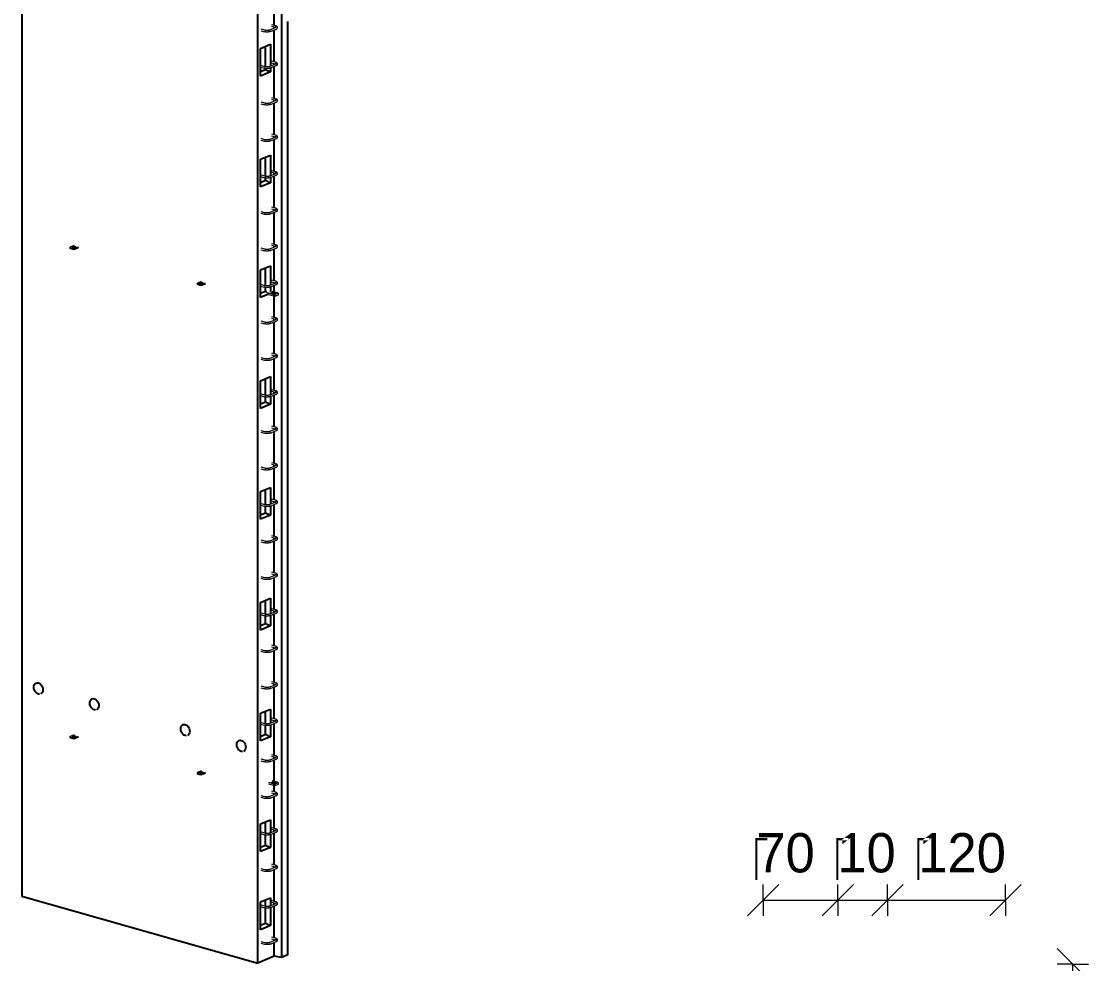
# Model space of a CAD drawing. Header units: millimetres. Extents: x -8857 to 4375, y 1067 to 18539.
# Drawn here: x -1491 to 3940, y 3569 to 8363 of the extents above; entities that cross this region are included whole.
import ezdxf

# ---------------------------------------------------------------- set-up
doc = ezdxf.new("R2010")
doc.units = ezdxf.units.MM
for name, color, linetype, lineweight in [('A-ANNO-DIMS', 211, 'Continuous', 9), ('A-ANNO-DIMS-80', 211, 'Continuous', 9), ('A-GENM', 13, 'Continuous', 18), ('A-WALL', 113, 'Continuous', 25), ('S-RBAR', 171, 'Continuous', 18)]:
    doc.layers.add(name, color=color, linetype=linetype, lineweight=lineweight)
doc.styles.add('Nirmala UI Semilight_3', font='NirmalaS.ttf', dxfattribs={"height": 200})
doc.dimstyles.new('Arrow_Filled_-_2_5_NI_UI_3', dxfattribs={"dimscale": 304.8, "dimtxt": 209.472789, "dimasz": 0.524934, "dimexe": 0.262467, "dimexo": 0.0625, "dimgap": 0.262467, "dimtad": 1, "dimdec": 0, "dimzin": 0, "dimdsep": 46, "dimtxsty": 'Nirmala UI Semilight_3', "dimblk1": 'OBLIQUE', "dimblk2": 'OBLIQUE', "dimsah": 1, "dimcen": 0.09, "dimazin": 0, "dimtfac": 1, "dimtdec": 4, "dimtix": 1, "dimtmove": 2, "dimatfit": 3, "dimfxl": 0.262467, "dimfxlon": 1, "dimtvp": 1, "dimtolj": 1, "dimtzin": 0, "dimarcsym": 2})
doc.dimstyles.new('Arrow_Filled_-_2_5_NI_UI_4', dxfattribs={"dimscale": 304.8, "dimtxt": 209.472789, "dimasz": 0.524934, "dimexe": 0.262467, "dimexo": 0.0625, "dimgap": 0.262467, "dimtad": 1, "dimdec": 0, "dimzin": 0, "dimdsep": 46, "dimtxsty": 'Nirmala UI Semilight_3', "dimblk1": 'OBLIQUE', "dimblk2": 'OBLIQUE', "dimsah": 1, "dimcen": 0.09, "dimazin": 0, "dimtfac": 1, "dimtdec": 4, "dimtix": 1, "dimtmove": 0, "dimatfit": 3, "dimfxl": 0.262467, "dimfxlon": 1, "dimtvp": 1, "dimtolj": 1, "dimtzin": 0, "dimarcsym": 2})

# ---------------------------------------------------------------- blocks, each defined once
blk = doc.blocks.new('Rebar Bar - Part 3166313199-431004-3D Ortho')
at = {"layer": 'S-RBAR'}
for p, q in [((3112, 12055.2), (3093.9, 12060.3)), ((3091.7, 12052.6), (3109.9, 12047.5))]:
    blk.add_line(p, q, dxfattribs=at)
blk = doc.blocks.new('Rebar Bar - Part 2227165887-431004-3D Ortho')
at = {"layer": 'S-RBAR'}
for points in [[(3114.3, 12045.4, 0), (3114.3, 12045.4, 0), (3114.2, 12045.5, 0), (3114.1, 12045.6, 0), (3113.9, 12045.8, 0), (3113.7, 12045.9, 0), (3113.5, 12046, 0), (3113.2, 12046.2, 0), (3112.9, 12046.4, 0), (3112.6, 12046.5, 0), (3112.2, 12046.7, 0), (3111.8, 12046.9, 0), (3111.3, 12047, 0), (3110.9, 12047.2, 0), (3110.4, 12047.3, 0), (3109.9, 12047.5, 0)], [(3115.1, 12038, 0), (3115.7, 12038.3, 0), (3116.3, 12038.5, 0), (3116.9, 12038.8, 0), (3117.4, 12039.1, 0), (3118, 12039.5, 0), (3118.5, 12039.8, 0), (3119, 12040.2, 0), (3119.5, 12040.6, 0), (3119.9, 12041, 0), (3120.4, 12041.5, 0), (3120.8, 12042, 0), (3121.1, 12042.5, 0), (3121.5, 12043.1, 0), (3121.8, 12043.7, 0), (3122, 12044.4, 0), (3122.1, 12045.1, 0), (3122.2, 12045.9, 0), (3122.2, 12046.6, 0), (3122.1, 12047.3, 0), (3121.9, 12048, 0), (3121.6, 12048.7, 0), (3121.3, 12049.3, 0), (3121, 12049.9, 0), (3120.6, 12050.4, 0), (3120.2, 12050.9, 0), (3119.7, 12051.3, 0), (3119.3, 12051.7, 0), (3118.8, 12052.1, 0), (3118.3, 12052.5, 0), (3117.8, 12052.8, 0), (3117.2, 12053.1, 0), (3116.7, 12053.4, 0), (3116.1, 12053.7, 0), (3115.5, 12054, 0), (3114.9, 12054.2, 0), (3114.2, 12054.5, 0), (3113.6, 12054.7, 0), (3112.9, 12054.9, 0), (3112.2, 12055.1, 0), (3112, 12055.2, 0)], [(3114.4, 12046.8, 0), (3114.3, 12046.8, 0), (3114.3, 12046.7, 0), (3114.2, 12046.6, 0), (3114.1, 12046.5, 0), (3113.9, 12046.4, 0), (3113.7, 12046.2, 0), (3113.5, 12046.1, 0), (3113.2, 12045.9, 0), (3112.9, 12045.8, 0), (3112.6, 12045.6, 0), (3112.2, 12045.4, 0), (3112.1, 12045.4, 0)]]:
    blk.add_polyline3d(points, dxfattribs=at)
blk = doc.blocks.new('Rebar Bar - Part 981547073-431004-3D Ortho')
at = {"layer": 'S-RBAR'}
for p, q in [((3112.1, 12045.4), (3082.7, 12033.3)), ((3085.8, 12025.9), (3115.1, 12038))]:
    blk.add_line(p, q, dxfattribs=at)
blk = doc.blocks.new('Rebar Bar - Part 2227165887-V1-3D Ortho')
at = {"layer": 'S-RBAR'}
for points in [[(3085.8, 12025.9, 0), (3085.2, 12025.6, 0), (3084.5, 12025.4, 0), (3083.9, 12025.2, 0), (3083.2, 12025, 0), (3082.5, 12024.8, 0), (3081.8, 12024.6, 0), (3081.1, 12024.4, 0), (3080.3, 12024.2, 0), (3079.6, 12024.1, 0), (3078.8, 12023.9, 0), (3078, 12023.8, 0), (3077.2, 12023.7, 0), (3076.4, 12023.6, 0), (3075.6, 12023.5, 0), (3074.8, 12023.4, 0), (3073.9, 12023.3, 0), (3073.1, 12023.2, 0), (3072.3, 12023.2, 0), (3071.4, 12023.1, 0), (3070.6, 12023.1, 0), (3069.7, 12023.1, 0), (3068.8, 12023.1, 0), (3068, 12023.1, 0), (3067.1, 12023.1, 0), (3066.3, 12023.1, 0), (3065.4, 12023.2, 0), (3064.6, 12023.2, 0), (3063.8, 12023.3, 0), (3062.9, 12023.4, 0), (3062.1, 12023.5, 0), (3061.3, 12023.6, 0), (3060.5, 12023.7, 0), (3059.7, 12023.8, 0), (3058.9, 12023.9, 0), (3058.1, 12024.1, 0), (3057.4, 12024.2, 0), (3056.6, 12024.4, 0), (3055.9, 12024.6, 0), (3055.2, 12024.8, 0), (3055, 12024.8, 0)], [(3082.7, 12033.3, 0), (3082.3, 12033.1, 0), (3081.9, 12032.9, 0), (3081.4, 12032.8, 0), (3080.9, 12032.6, 0), (3080.4, 12032.5, 0), (3079.8, 12032.3, 0), (3079.2, 12032.2, 0), (3078.6, 12032, 0), (3078, 12031.9, 0), (3077.4, 12031.8, 0), (3076.7, 12031.7, 0), (3076.1, 12031.6, 0), (3075.4, 12031.5, 0), (3074.7, 12031.4, 0), (3074, 12031.3, 0), (3073.3, 12031.3, 0), (3072.5, 12031.2, 0), (3071.8, 12031.2, 0), (3071.1, 12031.1, 0), (3070.3, 12031.1, 0), (3069.6, 12031.1, 0), (3068.8, 12031.1, 0), (3068.1, 12031.1, 0), (3067.4, 12031.1, 0), (3066.6, 12031.1, 0), (3065.9, 12031.2, 0), (3065.2, 12031.2, 0), (3064.4, 12031.3, 0), (3063.7, 12031.3, 0), (3063, 12031.4, 0), (3062.3, 12031.5, 0), (3061.6, 12031.6, 0), (3061, 12031.7, 0), (3060.3, 12031.8, 0), (3059.7, 12031.9, 0), (3059.1, 12032.1, 0), (3058.5, 12032.2, 0), (3057.9, 12032.3, 0), (3057.3, 12032.5, 0), (3057.2, 12032.5, 0)]]:
    blk.add_polyline3d(points, dxfattribs=at)
blk = doc.blocks.new('Rebar Bar - Part 3131074535-431004-3D Ortho')
at = {"layer": 'S-RBAR'}
for p, q in [((3036.9, 12030), (3055, 12024.8)), ((3057.2, 12032.5), (3039.1, 12037.7))]:
    blk.add_line(p, q, dxfattribs=at)
blk = doc.blocks.new('Rebar Bar - Part 3131074535-V3-3D Ortho')
at = {"layer": 'S-RBAR'}
for p, q in [((3057.2, 11475.3), (3034.9, 11481.7)), ((3034.9, 11473.4), (3055, 11467.6))]:
    blk.add_line(p, q, dxfattribs=at)
blk = doc.blocks.new('Rebar Bar - Part 3166313199-V5-3D Ortho')
at = {"layer": 'S-RBAR'}
for p, q in [((3091.5, 4623.8), (3109.9, 4618.6)), ((3112, 4626.3), (3093.9, 4631.4))]:
    blk.add_line(p, q, dxfattribs=at)
blk = doc.blocks.new('Rebar Bar - Part 2227165887-V6-3D Ortho')
at = {"layer": 'S-RBAR'}
blk.add_polyline3d([(1820.3, 12386, 0), (1819.9, 12385.5, 0), (1819.5, 12385, 0), (1819.2, 12384.4, 0), (1818.9, 12383.8, 0), (1818.7, 12383.1, 0), (1818.5, 12382.4, 0), (1818.4, 12381.6, 0), (1818.5, 12380.9, 0), (1818.6, 12380.2, 0), (1818.7, 12379.5, 0), (1819, 12378.8, 0), (1819.3, 12378.2, 0), (1819.7, 12377.6, 0), (1820, 12377.1, 0)], dxfattribs=at)
blk = doc.blocks.new('Rebar Bar - Part 2227165887-V8-3D Ortho')
at = {"layer": 'S-RBAR'}
blk.add_line((1819.7, 5134.4), (1820, 5133.9), dxfattribs=at)
blk.add_polyline3d([(1820.3, 5142.8, 0), (1819.9, 5142.3, 0), (1819.5, 5141.8, 0), (1819.2, 5141.2, 0), (1818.9, 5140.6, 0), (1818.7, 5139.9, 0), (1818.5, 5139.2, 0), (1818.4, 5138.4, 0), (1818.5, 5137.7, 0), (1818.6, 5137, 0), (1818.7, 5136.3, 0), (1819, 5135.6, 0), (1819.3, 5135, 0), (1819.7, 5134.4, 0)], dxfattribs=at)
blk = doc.blocks.new('RR spread anchor face based - RR-SA-1_4-160-V9-3D Ortho')
at = {"layer": 'A-GENM'}
for p, q in [((2086.5, 4732.5), (2066.9, 4724.4)), ((2079.8, 4725.4), (2083.6, 4727)), ((2090.1, 4717.8), (2109.6, 4725.9)), ((2066.9, 4724.4), (2065.7, 4722.5)), ((2065.7, 4722.5), (2084.9, 4717.1)), ((2065.7, 4722.5), (2065.7, 4716.9)), ((2084.9, 4711.4), (2065.7, 4716.9)), ((2084.9, 4717.1), (2090.1, 4717.8)), ((2084.9, 4717.1), (2084.9, 4711.4)), ((2090.1, 4712.2), (2084.9, 4711.4)), ((2109.2, 4720.1), (2090.1, 4712.2)), ((2090.1, 4717.8), (2090.1, 4712.2)), ((2094.4, 4723.9), (2090.6, 4722.4))]:
    blk.add_line(p, q, dxfattribs=at)
for points in [[(2090.6, 4722.4, 0), (2089.3, 4721.9, 0), (2087.6, 4721.6, 0), (2085.9, 4721.5, 0), (2084, 4721.5, 0), (2082.3, 4721.7, 0), (2080.7, 4722, 0), (2079.5, 4722.5, 0), (2078.6, 4723, 0), (2078.2, 4723.7, 0), (2078.3, 4724.3, 0), (2078.8, 4724.9, 0), (2079.8, 4725.4, 0)], [(2083.6, 4727, 0), (2085, 4727.4, 0), (2086.6, 4727.7, 0), (2088.4, 4727.8, 0), (2090.2, 4727.8, 0), (2091.9, 4727.6, 0), (2093.5, 4727.3, 0), (2094.7, 4726.8, 0), (2095.6, 4726.3, 0), (2096, 4725.7, 0), (2095.9, 4725.1, 0), (2095.4, 4724.5, 0), (2094.4, 4723.9, 0)], [(2090.1, 4722.2, 0), (2088.4, 4722.2, 0), (2086.6, 4722.1, 0), (2085, 4721.8, 0), (2084, 4721.5, 0)]]:
    blk.add_polyline3d(points, dxfattribs=at)
blk = doc.blocks.new('RR spread anchor face based - RR-SA-1_4-160-1726851-3D Ortho')
at = {"layer": 'A-GENM'}
for p, q in [((2066.9, 11484.6), (2065.7, 11482.8)), ((2065.7, 11482.8), (2084.9, 11477.3)), ((2065.7, 11482.8), (2065.7, 11477.1)), ((2084.9, 11471.7), (2065.7, 11477.1)), ((2086.5, 11492.7), (2066.9, 11484.6)), ((2079.8, 11485.7), (2083.6, 11487.3)), ((2084.9, 11477.3), (2090.1, 11478.1)), ((2084.9, 11477.3), (2084.9, 11471.7)), ((2090.1, 11472.5), (2084.9, 11471.7)), ((2090.1, 11478.1), (2109.2, 11486)), ((2109.2, 11480.4), (2090.1, 11472.5)), ((2090.1, 11478.1), (2090.1, 11472.5)), ((2094.4, 11484.2), (2090.6, 11482.6))]:
    blk.add_line(p, q, dxfattribs=at)
for points in [[(2090.6, 11482.6, 0), (2089.3, 11482.2, 0), (2087.6, 11481.9, 0), (2085.9, 11481.8, 0), (2084, 11481.8, 0), (2082.3, 11482, 0), (2080.7, 11482.3, 0), (2079.5, 11482.8, 0), (2078.6, 11483.3, 0), (2078.2, 11483.9, 0), (2078.3, 11484.5, 0), (2078.8, 11485.1, 0), (2079.8, 11485.7, 0)], [(2083.6, 11487.3, 0), (2085, 11487.7, 0), (2086.6, 11488, 0), (2088.4, 11488.1, 0), (2090.2, 11488.1, 0), (2091.9, 11487.9, 0), (2093.5, 11487.6, 0), (2094.7, 11487.1, 0), (2095.6, 11486.6, 0), (2096, 11485.9, 0), (2095.9, 11485.3, 0), (2095.4, 11484.7, 0), (2094.4, 11484.2, 0)], [(2090.1, 11482.5, 0), (2088.4, 11482.5, 0), (2086.6, 11482.3, 0), (2085, 11482, 0), (2084, 11481.8, 0)]]:
    blk.add_polyline3d(points, dxfattribs=at)
blk = doc.blocks.new('RR spread anchor face based - RR-SA-1_4-160-V10-3D Ortho')
at = {"layer": 'A-GENM'}
for p, q in [((2714.1, 11301.3), (2712.8, 11299.4)), ((2712.8, 11299.4), (2732, 11294)), ((2712.8, 11299.4), (2712.8, 11293.8)), ((2733.2, 11309.2), (2714.1, 11301.3)), ((2726.9, 11302.3), (2730.7, 11303.9)), ((2737.2, 11294.7), (2756.3, 11302.7)), ((2756.3, 11297), (2737.2, 11289.1)), ((2741.5, 11300.8), (2737.7, 11299.3)), ((2732, 11288.3), (2712.8, 11293.8)), ((2732, 11294), (2737.2, 11294.7)), ((2732, 11294), (2732, 11288.3)), ((2737.2, 11289.1), (2732, 11288.3)), ((2737.2, 11294.7), (2737.2, 11289.1))]:
    blk.add_line(p, q, dxfattribs=at)
for points in [[(2737.7, 11299.3, 0), (2736.4, 11298.8, 0), (2734.7, 11298.5, 0), (2733, 11298.4, 0), (2731.1, 11298.4, 0), (2729.4, 11298.6, 0), (2727.8, 11298.9, 0), (2726.6, 11299.4, 0), (2725.7, 11300, 0), (2725.3, 11300.6, 0), (2725.4, 11301.2, 0), (2725.9, 11301.8, 0), (2726.9, 11302.3, 0)], [(2730.7, 11303.9, 0), (2732.1, 11304.3, 0), (2733.7, 11304.6, 0), (2735.5, 11304.8, 0), (2737.3, 11304.7, 0), (2739, 11304.6, 0), (2740.6, 11304.2, 0), (2741.8, 11303.8, 0), (2742.7, 11303.2, 0), (2743.1, 11302.6, 0), (2743, 11302, 0), (2742.5, 11301.4, 0), (2741.5, 11300.8, 0)], [(2737.2, 11299.1, 0), (2735.5, 11299.1, 0), (2733.7, 11299, 0), (2732.1, 11298.7, 0), (2731.1, 11298.4, 0)]]:
    blk.add_polyline3d(points, dxfattribs=at)
blk = doc.blocks.new('RR spread anchor face based - RR-SA-2_5-200-V12-3D Ortho')
at = {"layer": 'A-GENM'}
for p, q in [((3061.9, 6985.4), (3103.3, 6973.6)), ((3103.3, 6964.2), (3076.3, 6971.9)), ((3122.4, 6981.6), (3095.4, 6989.2)), ((3100.3, 6978), (3095.7, 6979.4)), ((3103.3, 6973.6), (3108.7, 6973.2)), ((3103.3, 6964.2), (3103.3, 6973.6)), ((3108.7, 6963.8), (3103.3, 6964.2)), ((3104.6, 6983), (3109.2, 6981.7)), ((3108.7, 6973.2), (3124.6, 6979.8)), ((3108.7, 6973.2), (3108.7, 6963.8)), ((3124.6, 6970.4), (3108.7, 6963.8)), ((3124.6, 6979.8), (3122.4, 6981.6)), ((3124.6, 6979.8), (3124.6, 6970.4))]:
    blk.add_line(p, q, dxfattribs=at)
for points in [[(3095.7, 6979.4, 0), (3094.4, 6979.8, 0), (3093.6, 6980.4, 0), (3093.1, 6981, 0), (3093.2, 6981.6, 0), (3093.8, 6982.2, 0), (3094.7, 6982.7, 0), (3096.1, 6983.2, 0), (3097.7, 6983.4, 0), (3099.5, 6983.6, 0), (3101.3, 6983.6, 0), (3103, 6983.4, 0), (3104.6, 6983, 0)], [(3109.2, 6981.7, 0), (3110.4, 6981.3, 0), (3111.3, 6980.7, 0), (3111.7, 6980.1, 0), (3111.6, 6979.5, 0), (3111.1, 6978.9, 0), (3110.1, 6978.4, 0), (3108.8, 6977.9, 0), (3107.2, 6977.6, 0), (3105.4, 6977.5, 0), (3103.6, 6977.5, 0), (3101.8, 6977.7, 0), (3100.3, 6978, 0)]]:
    blk.add_polyline3d(points, dxfattribs=at)
blk = doc.blocks.new('RR spread anchor face based - RR-SA-2_5-200-1726821-3D Ortho')
at = {"layer": 'A-GENM'}
for p, q in [((3076.3, 11251.7), (3103.3, 11244)), ((3122.4, 11251.9), (3095.4, 11259.6)), ((3100.3, 11248.4), (3095.7, 11249.7)), ((3103.3, 11244), (3108.7, 11243.6)), ((3103.3, 11234.6), (3103.3, 11244)), ((3104.6, 11253.4), (3109.2, 11252.1)), ((3108.7, 11243.6), (3124.6, 11250.2)), ((3108.7, 11243.6), (3108.7, 11234.2)), ((3124.6, 11250.2), (3122.4, 11251.9)), ((3124.6, 11250.2), (3124.6, 11240.8)), ((3103.3, 11234.6), (3076.3, 11242.3)), ((3108.7, 11234.2), (3103.3, 11234.6)), ((3124.6, 11240.8), (3108.7, 11234.2))]:
    blk.add_line(p, q, dxfattribs=at)
for points in [[(3095.7, 11249.7, 0), (3094.4, 11250.2, 0), (3093.6, 11250.7, 0), (3093.1, 11251.4, 0), (3093.2, 11252, 0), (3093.8, 11252.6, 0), (3094.7, 11253.1, 0), (3096.1, 11253.5, 0), (3097.7, 11253.8, 0), (3099.5, 11254, 0), (3101.3, 11253.9, 0), (3103, 11253.8, 0), (3104.6, 11253.4, 0)], [(3109.2, 11252.1, 0), (3110.4, 11251.7, 0), (3111.3, 11251.1, 0), (3111.7, 11250.5, 0), (3111.6, 11249.9, 0), (3111.1, 11249.3, 0), (3110.1, 11248.7, 0), (3108.8, 11248.3, 0), (3107.2, 11248, 0), (3105.4, 11247.9, 0), (3103.6, 11247.9, 0), (3101.8, 11248.1, 0), (3100.3, 11248.4, 0)]]:
    blk.add_polyline3d(points, dxfattribs=at)
blk = doc.blocks.new('DIMBLOCK35-TOP NOTCH DETAIL')
at = {"layer": 'A-ANNO-DIMS-80'}
for p, q in [((2284.4, 3891.8), (2364.4, 3971.8)), ((2284.4, 3891.8), (2284.4, 3971.8)), ((2664.4, 3891.8), (2744.4, 3971.8)), ((2664.4, 3891.8), (2664.4, 3971.8)), ((2284.4, 3891.8), (2204.4, 3811.8)), ((2284.4, 3891.8), (2664.4, 3891.8)), ((2284.4, 3891.8), (2284.4, 3811.8)), ((2664.4, 3891.8), (2584.4, 3811.8)), ((2664.4, 3891.8), (2664.4, 3811.8))]:
    blk.add_line(p, q, dxfattribs=at)
at = {"layer": 'A-ANNO-DIMS-80', "color": 0, "insert": (2249.2, 4232.7), "char_height": 200, "width": 356.485, "attachment_point": 1, "line_spacing_factor": 1.142579, "style": 'Nirmala UI Semilight_3'}
blk.add_mtext('\u202a70', dxfattribs=at)
blk = doc.blocks.new('_Oblique')
at = {"color": 0, "linetype": 'ByBlock', "lineweight": -2}
blk.add_line((-0.5, -0.5), (0.5, 0.5), dxfattribs=at)
blk = doc.blocks.new('DIMBLOCK36-TOP NOTCH DETAIL')
at = {"layer": 'A-ANNO-DIMS-80'}
for p, q in [((2664.4, 3891.8), (2744.4, 3971.8)), ((2664.4, 3891.8), (2664.4, 3971.8)), ((2916.8, 3891.8), (2996.8, 3971.8)), ((2916.8, 3891.8), (2916.8, 3971.8)), ((2664.4, 3891.8), (2584.4, 3811.8)), ((2664.4, 3891.8), (2916.8, 3891.8)), ((2664.4, 3891.8), (2664.4, 3811.8)), ((2916.8, 3891.8), (2836.8, 3811.8)), ((2916.8, 3891.8), (2916.8, 3811.8))]:
    blk.add_line(p, q, dxfattribs=at)
at = {"layer": 'A-ANNO-DIMS-80', "color": 0, "insert": (2661.1, 4232.7), "char_height": 200, "width": 310.781, "attachment_point": 1, "line_spacing_factor": 1.142579, "style": 'Nirmala UI Semilight_3'}
blk.add_mtext('\u202a10', dxfattribs=at)
blk = doc.blocks.new('DIMBLOCK37-TOP NOTCH DETAIL')
at = {"layer": 'A-ANNO-DIMS-80'}
for p, q in [((2916.8, 3891.8), (2996.8, 3971.8)), ((2916.8, 3891.8), (2916.8, 3971.8)), ((3516.8, 3891.8), (3596.8, 3971.8)), ((3516.8, 3891.8), (3516.8, 3971.8)), ((2916.8, 3891.8), (2836.8, 3811.8)), ((2916.8, 3891.8), (3516.8, 3891.8)), ((2916.8, 3891.8), (2916.8, 3811.8)), ((3516.8, 3891.8), (3436.8, 3811.8)), ((3516.8, 3891.8), (3516.8, 3811.8))]:
    blk.add_line(p, q, dxfattribs=at)
at = {"layer": 'A-ANNO-DIMS-80', "color": 0, "insert": (3073.3, 4232.7), "char_height": 200, "width": 493.594, "attachment_point": 1, "line_spacing_factor": 1.142579, "style": 'Nirmala UI Semilight_3'}
blk.add_mtext('\u202a120', dxfattribs=at)
blk = doc.blocks.new('DIMBLOCK38-TOP NOTCH DETAIL')
at = {"layer": 'A-ANNO-DIMS-80'}
for p, q in [((3860.4, 3565.5), (3780.4, 3645.5)), ((3860.4, 3565.5), (3780.4, 3565.5)), ((3860.4, 3205), (3860.4, 3565.5)), ((3860.4, 3565.5), (3940.4, 3485.5)), ((3860.4, 3565.5), (3940.4, 3565.5)), ((3860.4, 3205), (3780.4, 3285)), ((3860.4, 3205), (3780.4, 3205)), ((3860.4, 3205), (3940.4, 3125)), ((3860.4, 3205), (3940.4, 3205))]:
    blk.add_line(p, q, dxfattribs=at)
at = {"layer": 'A-ANNO-DIMS-80', "color": 0, "insert": (3519.5, 3231), "char_height": 200, "width": 370.196, "attachment_point": 1, "rotation": 90, "line_spacing_factor": 1.142579, "style": 'Nirmala UI Semilight_3'}
blk.add_mtext('\u202a40', dxfattribs=at)

msp = doc.modelspace()

# ---------------------------------------------------------------- linework, layer by layer
at = {"layer": 'A-WALL'}
for p, q in [((-166.9, 12107.8), (-166.9, 3599.9)), ((-1488.7, 11767.4), (-1488.7, 3912.2)), ((-287, 3571.7), (-287, 11494.3)), ((-204.1, 8342.7), (-204.1, 8504.7)), ((-204.1, 8328), (-204.1, 8334.4)), ((-204.1, 8156.9), (-204.1, 8319.4)), ((-135, 3613.1), (-135, 8363)), ((-274.2, 8225.5), (-223.2, 8246.6)), ((-274.2, 8084.6), (-274.2, 8225.5)), ((-248.9, 8131.8), (-248.9, 8236)), ((-223.2, 8246.6), (-223.2, 8134.4)), ((-204.1, 8142.3), (-204.1, 8148.7)), ((-274.3, 8107.4), (-248.9, 8117.9)), ((-223.2, 8105.7), (-274.2, 8084.6)), ((-248.9, 8117.9), (-248.9, 8123.8)), ((-248.9, 8117.9), (-223.2, 8105.7)), ((-223.2, 8125.7), (-223.2, 8105.7)), ((-204.1, 7971.2), (-204.1, 8133.7)), ((-204.1, 7956.5), (-204.1, 7963)), ((-204.1, 7785.5), (-204.1, 7948)), ((-204.1, 7770.8), (-204.1, 7777.3)), ((-204.1, 7599.8), (-204.1, 7762.2)), ((-274.2, 7661.8), (-223.2, 7682.9)), ((-274.2, 7520.8), (-274.2, 7661.8)), ((-248.9, 7574.6), (-248.9, 7672.3)), ((-223.2, 7682.9), (-223.2, 7577.2)), ((-274.2, 7543.7), (-248.9, 7554.2)), ((-248.9, 7554.2), (-248.9, 7566.6)), ((-248.9, 7554.2), (-223.2, 7541.9)), ((-223.2, 7568.6), (-223.2, 7541.9)), ((-204.1, 7585.5), (-204.1, 7591.5)), ((-204.1, 7414), (-204.1, 7576.5)), ((-223.2, 7541.9), (-274.2, 7520.8)), ((-204.1, 7399.4), (-204.1, 7405.8)), ((-204.1, 7228.3), (-204.1, 7390.8)), ((-204.1, 7213.6), (-204.1, 7220.1)), ((-204.1, 7042.6), (-204.1, 7205.1)), ((-274.2, 7098), (-223.2, 7119.1)), ((-223.2, 7119.1), (-223.2, 7020)), ((-274.2, 6957.1), (-274.2, 7098)), ((-248.9, 7017.5), (-248.9, 7108.5)), ((-248.9, 6990.4), (-248.9, 7009.4)), ((-223.2, 7011.4), (-223.2, 6985.2)), ((-204.1, 7027.9), (-204.1, 7034.4)), ((-204.1, 6986.5), (-204.1, 7019.3)), ((-274.2, 6979.9), (-248.9, 6990.4)), ((-232.8, 6974.2), (-274.2, 6957.1)), ((-248.9, 6990.4), (-242.4, 6987.4)), ((-204.1, 6856.9), (-204.1, 6964.1)), ((-204.1, 6842.2), (-204.1, 6848.6)), ((-204.1, 6671.1), (-204.1, 6833.6)), ((-204.1, 6656.5), (-204.1, 6662.9)), ((-204.1, 6485.4), (-204.1, 6647.9)), ((-274.2, 6534.3), (-223.2, 6555.4)), ((-274.2, 6393.3), (-274.2, 6534.3)), ((-248.9, 6460.3), (-248.9, 6544.8)), ((-223.2, 6555.4), (-223.2, 6462.9)), ((-204.1, 6470.7), (-204.1, 6477.2)), ((-274.2, 6416.2), (-248.9, 6426.7)), ((-223.2, 6414.4), (-274.2, 6393.3)), ((-248.9, 6426.7), (-248.9, 6452.2)), ((-248.9, 6426.7), (-223.2, 6414.4)), ((-223.2, 6454.2), (-223.2, 6414.4)), ((-204.1, 6299.7), (-204.1, 6462.1)), ((-204.1, 6285), (-204.1, 6291.5)), ((-204.1, 6114), (-204.1, 6276.5)), ((-204.1, 6099.3), (-204.1, 6105.7)), ((-204.1, 5928.3), (-204.1, 6090.7)), ((-274.2, 5970.5), (-223.2, 5991.6)), ((-248.9, 5903.1), (-248.9, 5981)), ((-223.2, 5991.6), (-223.2, 5905.7)), ((-274.2, 5829.6), (-274.2, 5970.5)), ((-204.1, 5913.6), (-204.1, 5920)), ((-248.9, 5862.9), (-248.9, 5895.1)), ((-223.2, 5897.1), (-223.2, 5850.7)), ((-204.1, 5742.5), (-204.1, 5905)), ((-274.2, 5852.4), (-248.9, 5862.9)), ((-223.2, 5850.7), (-274.2, 5829.6)), ((-248.9, 5862.9), (-223.2, 5850.7)), ((-204.1, 5727.9), (-204.1, 5734.3)), ((-204.1, 5556.8), (-204.1, 5719.3)), ((-204.1, 5542.1), (-204.1, 5548.6)), ((-204.1, 5371.1), (-204.1, 5533.6)), ((-274.2, 5406.8), (-223.2, 5427.9)), ((-274.2, 5265.9), (-274.2, 5406.8)), ((-248.9, 5346), (-248.9, 5417.3)), ((-223.2, 5427.9), (-223.2, 5348.5)), ((-248.9, 5299.2), (-248.9, 5337.9)), ((-223.2, 5339.9), (-223.2, 5287)), ((-204.1, 5356.4), (-204.1, 5362.9)), ((-204.1, 5185.5), (-204.1, 5347.8)), ((-274.2, 5288.7), (-248.9, 5299.2)), ((-223.2, 5287), (-274.2, 5265.9)), ((-248.9, 5299.2), (-223.2, 5287)), ((-204.1, 5170.7), (-204.1, 5177.1)), ((-204.1, 4999.6), (-204.1, 5162.1)), ((-204.1, 4985), (-204.1, 4991.4)), ((-204.1, 4813.9), (-204.1, 4976.4)), ((-1398, 4939.8), (-1404, 4940.5)), ((-1113, 4859), (-1119, 4859.8)), ((-274.2, 4843), (-223.2, 4864.1)), ((-274.2, 4702.1), (-274.2, 4843)), ((-248.9, 4788.8), (-248.9, 4853.5)), ((-223.2, 4864.1), (-223.2, 4791.4)), ((-248.9, 4735.4), (-248.9, 4780.7)), ((-223.2, 4782.7), (-223.2, 4723.2)), ((-204.1, 4799.2), (-204.1, 4805.7)), ((-204.1, 4628.2), (-204.1, 4790.7)), ((-650.8, 4728.1), (-656.8, 4728.8)), ((-274.2, 4724.9), (-248.9, 4735.4)), ((-248.9, 4735.4), (-223.2, 4723.2)), ((-223.2, 4723.2), (-274.2, 4702.1)), ((-365.7, 4647.3), (-371.7, 4648)), ((-204.1, 4613.5), (-204.1, 4620)), ((-204.1, 4496.6), (-204.1, 4604.9)), ((-204.1, 4442.5), (-204.1, 4474.2)), ((-204.1, 4427.8), (-204.1, 4434.2)), ((-204.1, 4256.7), (-204.1, 4419.2)), ((-274.2, 4279.3), (-223.2, 4300.4)), ((-223.2, 4300.4), (-223.2, 4234.2)), ((-274.2, 4138.4), (-274.2, 4279.3)), ((-248.9, 4231.6), (-248.9, 4289.8)), ((-204.1, 4242.1), (-204.1, 4248.5)), ((-248.9, 4171.7), (-248.9, 4223.6)), ((-223.2, 4225.5), (-223.2, 4159.5)), ((-204.1, 4071), (-204.1, 4233.5)), ((-274.2, 4161.2), (-248.9, 4171.7)), ((-223.2, 4159.5), (-274.2, 4138.4)), ((-248.9, 4171.7), (-223.2, 4159.5)), ((-204.1, 4056.3), (-204.1, 4062.8)), ((-204.1, 3885.3), (-204.1, 4047.8)), ((-1488.7, 3912.2), (-287, 3571.7)), ((-274.2, 3882.3), (-223.2, 3903.4)), ((-274.2, 3741.4), (-274.2, 3882.3)), ((-248.9, 3860.2), (-248.9, 3892.8)), ((-223.2, 3903.4), (-223.2, 3862.7)), ((-204.1, 3870.6), (-204.1, 3877.1)), ((-204.1, 3699.6), (-204.1, 3862.1)), ((-248.9, 3774.7), (-248.9, 3852.1)), ((-223.2, 3854.1), (-223.2, 3762.5)), ((-274.2, 3764.2), (-248.9, 3774.7)), ((-223.2, 3762.5), (-274.2, 3741.4)), ((-248.9, 3774.7), (-223.2, 3762.5)), ((-204.1, 3684.9), (-204.1, 3691.3)), ((-204.1, 3606), (-204.1, 3676.3)), ((-204.1, 3606), (-287, 3571.7)), ((-166.9, 3599.9), (-204.1, 3606)), ((-135, 3613.1), (-166.9, 3599.9))]:
    msp.add_line(p, q, dxfattribs=at)
for points in [[(-1404, 4940.5, 0), (-1410, 4943.2, 0), (-1415.6, 4947.6, 0), (-1420.4, 4953.4, 0), (-1424, 4960.3, 0), (-1426.3, 4967.7, 0), (-1427.1, 4975.3, 0), (-1426.3, 4982.3, 0), (-1424, 4988.5, 0), (-1420.4, 4993.3, 0), (-1415.6, 4996.4, 0), (-1410, 4997.6, 0), (-1404, 4996.9, 0)], [(-1404, 4996.9, 0), (-1398, 4994.2, 0), (-1392.5, 4989.8, 0), (-1387.7, 4984, 0), (-1384, 4977.1, 0), (-1381.7, 4969.7, 0), (-1380.9, 4962.2, 0), (-1381.7, 4955.1, 0), (-1384, 4948.9, 0), (-1387.7, 4944.1, 0), (-1392.5, 4941, 0)], [(-1119, 4859.8, 0), (-1125, 4862.4, 0), (-1130.5, 4866.8, 0), (-1135.3, 4872.6, 0), (-1139, 4879.5, 0), (-1141.3, 4887, 0), (-1142.1, 4894.5, 0), (-1141.3, 4901.6, 0), (-1139, 4907.7, 0), (-1135.3, 4912.5, 0), (-1130.5, 4915.6, 0), (-1125, 4916.9, 0), (-1119, 4916.1, 0)], [(-1119, 4916.1, 0), (-1113, 4913.5, 0), (-1107.4, 4909.1, 0), (-1102.6, 4903.2, 0), (-1099, 4896.4, 0), (-1096.7, 4888.9, 0), (-1095.9, 4881.4, 0), (-1096.7, 4874.3, 0), (-1099, 4868.2, 0), (-1102.6, 4863.4, 0), (-1107.4, 4860.3, 0)], [(-656.8, 4728.8, 0), (-662.7, 4731.4, 0), (-668.3, 4735.8, 0), (-673.1, 4741.7, 0), (-676.8, 4748.6, 0), (-679.1, 4756, 0), (-679.9, 4763.5, 0), (-679.1, 4770.6, 0), (-676.8, 4776.7, 0), (-673.1, 4781.5, 0), (-668.3, 4784.7, 0), (-662.7, 4785.9, 0), (-656.8, 4785.2, 0)], [(-656.8, 4785.2, 0), (-650.8, 4782.5, 0), (-645.2, 4778.1, 0), (-640.4, 4772.3, 0), (-636.7, 4765.4, 0), (-634.4, 4757.9, 0), (-633.6, 4750.4, 0), (-634.4, 4743.4, 0), (-636.7, 4737.2, 0), (-640.4, 4732.4, 0), (-645.2, 4729.3, 0)], [(-371.7, 4648, 0), (-377.7, 4650.7, 0), (-383.3, 4655.1, 0), (-388.1, 4660.9, 0), (-391.7, 4667.8, 0), (-394, 4675.2, 0), (-394.8, 4682.8, 0), (-394, 4689.8, 0), (-391.7, 4696, 0), (-388.1, 4700.8, 0), (-383.3, 4703.9, 0), (-377.7, 4705.1, 0), (-371.7, 4704.4, 0)], [(-371.7, 4704.4, 0), (-365.7, 4701.7, 0), (-360.2, 4697.4, 0), (-355.4, 4691.5, 0), (-351.7, 4684.6, 0), (-349.4, 4677.2, 0), (-348.6, 4669.7, 0), (-349.4, 4662.6, 0), (-351.7, 4656.4, 0), (-355.4, 4651.7, 0), (-360.2, 4648.5, 0)]]:
    msp.add_polyline3d(points, dxfattribs=at)

# ---------------------------------------------------------------- block references
at = {"layer": 'A-GENM'}
for name, p in [('RR spread anchor face based - RR-SA-1_4-160-1726851-3D Ortho', (-3309.1, -4270.4)), ('RR spread anchor face based - RR-SA-1_4-160-V10-3D Ortho', (-3309.1, -4270.4)), ('RR spread anchor face based - RR-SA-2_5-200-V12-3D Ortho', (-3309.1, 0)), ('RR spread anchor face based - RR-SA-1_4-160-V9-3D Ortho', (-3309.1, 0)), ('RR spread anchor face based - RR-SA-1_4-160-V10-3D Ortho', (-3309.1, -6760.3)), ('RR spread anchor face based - RR-SA-2_5-200-1726821-3D Ortho', (-3309.1, -6760.3))]:
    msp.add_blockref(name, p, dxfattribs=at)
at = {"layer": 'S-RBAR'}
for name, p in [('Rebar Bar - Part 3131074535-431004-3D Ortho', (-3309.1, -3714.5)), ('Rebar Bar - Part 2227165887-V1-3D Ortho', (-3309.1, -3714.5)), ('Rebar Bar - Part 981547073-431004-3D Ortho', (-3309.1, -3714.5)), ('Rebar Bar - Part 3166313199-431004-3D Ortho', (-3309.1, -3714.5)), ('Rebar Bar - Part 2227165887-431004-3D Ortho', (-3309.1, -3714.5)), ('Rebar Bar - Part 2227165887-V6-3D Ortho', (-3309.1, -4085.9)), ('Rebar Bar - Part 3166313199-431004-3D Ortho', (-3309.1, -3900.2)), ('Rebar Bar - Part 2227165887-431004-3D Ortho', (-3309.1, -3900.2)), ('Rebar Bar - Part 2227165887-V6-3D Ortho', (-3309.1, -4271.6)), ('Rebar Bar - Part 3131074535-V3-3D Ortho', (-3309.1, -3343)), ('Rebar Bar - Part 2227165887-V1-3D Ortho', (-3309.1, -3900.2)), ('Rebar Bar - Part 981547073-431004-3D Ortho', (-3309.1, -3900.2)), ('Rebar Bar - Part 3131074535-431004-3D Ortho', (-3309.1, -4085.9)), ('Rebar Bar - Part 2227165887-V1-3D Ortho', (-3309.1, -4085.9)), ('Rebar Bar - Part 981547073-431004-3D Ortho', (-3309.1, -4085.9)), ('Rebar Bar - Part 3166313199-431004-3D Ortho', (-3309.1, -4085.9)), ('Rebar Bar - Part 2227165887-431004-3D Ortho', (-3309.1, -4085.9)), ('Rebar Bar - Part 2227165887-V6-3D Ortho', (-3309.1, -4457.4)), ('Rebar Bar - Part 981547073-431004-3D Ortho', (-3309.1, -4271.6)), ('Rebar Bar - Part 3166313199-431004-3D Ortho', (-3309.1, -4271.6)), ('Rebar Bar - Part 2227165887-431004-3D Ortho', (-3309.1, -4271.6)), ('Rebar Bar - Part 2227165887-V6-3D Ortho', (-3309.1, -4643.1)), ('Rebar Bar - Part 3131074535-431004-3D Ortho', (-3309.1, -4271.6)), ('Rebar Bar - Part 2227165887-V1-3D Ortho', (-3309.1, -4271.6)), ('Rebar Bar - Part 2227165887-V6-3D Ortho', (-3309.1, -4828.8)), ('Rebar Bar - Part 3131074535-V3-3D Ortho', (-3309.1, -3900.2)), ('Rebar Bar - Part 2227165887-V1-3D Ortho', (-3309.1, -4457.4)), ('Rebar Bar - Part 981547073-431004-3D Ortho', (-3309.1, -4457.4)), ('Rebar Bar - Part 3166313199-431004-3D Ortho', (-3309.1, -4457.4)), ('Rebar Bar - Part 2227165887-431004-3D Ortho', (-3309.1, -4457.4)), ('Rebar Bar - Part 3131074535-431004-3D Ortho', (-3309.1, -4643.1)), ('Rebar Bar - Part 2227165887-V1-3D Ortho', (-3309.1, -4643.1)), ('Rebar Bar - Part 981547073-431004-3D Ortho', (-3309.1, -4643.1)), ('Rebar Bar - Part 3166313199-431004-3D Ortho', (-3309.1, -4643.1)), ('Rebar Bar - Part 2227165887-431004-3D Ortho', (-3309.1, -4643.1)), ('Rebar Bar - Part 2227165887-V6-3D Ortho', (-3309.1, -5014.5)), ('Rebar Bar - Part 3166313199-431004-3D Ortho', (-3309.1, -4828.8)), ('Rebar Bar - Part 2227165887-431004-3D Ortho', (-3309.1, -4828.8)), ('Rebar Bar - Part 2227165887-V6-3D Ortho', (-3309.1, -5200.3)), ('Rebar Bar - Part 3131074535-431004-3D Ortho', (-3309.1, -4828.8)), ('Rebar Bar - Part 2227165887-V1-3D Ortho', (-3309.1, -4828.8)), ('Rebar Bar - Part 981547073-431004-3D Ortho', (-3309.1, -4828.8)), ('Rebar Bar - Part 3131074535-V3-3D Ortho', (-3309.1, -4457.4)), ('Rebar Bar - Part 2227165887-V1-3D Ortho', (-3309.1, -5014.5)), ('Rebar Bar - Part 981547073-431004-3D Ortho', (-3309.1, -5014.5)), ('Rebar Bar - Part 3166313199-431004-3D Ortho', (-3309.1, -5014.5)), ('Rebar Bar - Part 2227165887-431004-3D Ortho', (-3309.1, -5014.5)), ('Rebar Bar - Part 2227165887-V6-3D Ortho', (-3309.1, -5386)), ('Rebar Bar - Part 981547073-431004-3D Ortho', (-3309.1, -5200.3)), ('Rebar Bar - Part 3166313199-431004-3D Ortho', (-3309.1, -5200.3)), ('Rebar Bar - Part 2227165887-431004-3D Ortho', (-3309.1, -5200.3)), ('Rebar Bar - Part 2227165887-V6-3D Ortho', (-3309.1, -5571.7)), ('Rebar Bar - Part 3131074535-431004-3D Ortho', (-3309.1, -5200.3)), ('Rebar Bar - Part 2227165887-V1-3D Ortho', (-3309.1, -5200.3)), ('Rebar Bar - Part 2227165887-V6-3D Ortho', (-3309.1, -5757.4)), ('Rebar Bar - Part 3131074535-431004-3D Ortho', (-3309.1, -5386)), ('Rebar Bar - Part 2227165887-V1-3D Ortho', (-3309.1, -5386)), ('Rebar Bar - Part 981547073-431004-3D Ortho', (-3309.1, -5386)), ('Rebar Bar - Part 3166313199-431004-3D Ortho', (-3309.1, -5386)), ('Rebar Bar - Part 2227165887-431004-3D Ortho', (-3309.1, -5386)), ('Rebar Bar - Part 3131074535-V3-3D Ortho', (-3309.1, -5014.5)), ('Rebar Bar - Part 981547073-431004-3D Ortho', (-3309.1, -5571.7)), ('Rebar Bar - Part 3166313199-431004-3D Ortho', (-3309.1, -5571.7)), ('Rebar Bar - Part 2227165887-431004-3D Ortho', (-3309.1, -5571.7)), ('Rebar Bar - Part 2227165887-V6-3D Ortho', (-3309.1, -5943.1)), ('Rebar Bar - Part 2227165887-V1-3D Ortho', (-3309.1, -5571.7)), ('Rebar Bar - Part 3166313199-431004-3D Ortho', (-3309.1, -5757.4)), ('Rebar Bar - Part 2227165887-V6-3D Ortho', (-3309.1, -6128.9)), ('Rebar Bar - Part 3131074535-431004-3D Ortho', (-3309.1, -5757.4)), ('Rebar Bar - Part 2227165887-V1-3D Ortho', (-3309.1, -5757.4)), ('Rebar Bar - Part 981547073-431004-3D Ortho', (-3309.1, -5757.4)), ('Rebar Bar - Part 2227165887-431004-3D Ortho', (-3309.1, -5757.4)), ('Rebar Bar - Part 3131074535-431004-3D Ortho', (-3309.1, -5943.1)), ('Rebar Bar - Part 2227165887-V1-3D Ortho', (-3309.1, -5943.1)), ('Rebar Bar - Part 981547073-431004-3D Ortho', (-3309.1, -5943.1)), ('Rebar Bar - Part 3166313199-431004-3D Ortho', (-3309.1, -5943.1)), ('Rebar Bar - Part 2227165887-431004-3D Ortho', (-3309.1, -5943.1)), ('Rebar Bar - Part 2227165887-V6-3D Ortho', (-3309.1, -6314.6)), ('Rebar Bar - Part 3166313199-431004-3D Ortho', (-3309.1, -6128.9)), ('Rebar Bar - Part 2227165887-431004-3D Ortho', (-3309.1, -6128.9)), ('Rebar Bar - Part 2227165887-V6-3D Ortho', (-3309.1, -6500.3)), ('Rebar Bar - Part 3131074535-V3-3D Ortho', (-3309.1, -5571.7)), ('Rebar Bar - Part 2227165887-V1-3D Ortho', (-3309.1, -6128.9)), ('Rebar Bar - Part 981547073-431004-3D Ortho', (-3309.1, -6128.9)), ('Rebar Bar - Part 3131074535-431004-3D Ortho', (-3309.1, -6314.6)), ('Rebar Bar - Part 2227165887-V1-3D Ortho', (-3309.1, -6314.6)), ('Rebar Bar - Part 981547073-431004-3D Ortho', (-3309.1, -6314.6)), ('Rebar Bar - Part 3166313199-431004-3D Ortho', (-3309.1, -6314.6)), ('Rebar Bar - Part 2227165887-431004-3D Ortho', (-3309.1, -6314.6)), ('Rebar Bar - Part 2227165887-V6-3D Ortho', (-3309.1, -6686)), ('Rebar Bar - Part 981547073-431004-3D Ortho', (-3309.1, -6500.3)), ('Rebar Bar - Part 3166313199-431004-3D Ortho', (-3309.1, -6500.3)), ('Rebar Bar - Part 2227165887-431004-3D Ortho', (-3309.1, -6500.3)), ('Rebar Bar - Part 2227165887-V6-3D Ortho', (-3309.1, -6871.8)), ('Rebar Bar - Part 3131074535-431004-3D Ortho', (-3309.1, -6500.3)), ('Rebar Bar - Part 2227165887-V1-3D Ortho', (-3309.1, -6500.3)), ('Rebar Bar - Part 2227165887-V6-3D Ortho', (-3309.1, -7057.5)), ('Rebar Bar - Part 3131074535-V3-3D Ortho', (-3309.1, -6128.9)), ('Rebar Bar - Part 2227165887-V1-3D Ortho', (-3309.1, -6686)), ('Rebar Bar - Part 981547073-431004-3D Ortho', (-3309.1, -6686)), ('Rebar Bar - Part 3166313199-431004-3D Ortho', (-3309.1, -6686)), ('Rebar Bar - Part 2227165887-431004-3D Ortho', (-3309.1, -6686)), ('Rebar Bar - Part 3131074535-431004-3D Ortho', (-3309.1, -6871.8)), ('Rebar Bar - Part 2227165887-V1-3D Ortho', (-3309.1, -6871.8)), ('Rebar Bar - Part 981547073-431004-3D Ortho', (-3309.1, -6871.8)), ('Rebar Bar - Part 3166313199-431004-3D Ortho', (-3309.1, -6871.8)), ('Rebar Bar - Part 2227165887-431004-3D Ortho', (-3309.1, -6871.8)), ('Rebar Bar - Part 2227165887-V8-3D Ortho', (-3309.1, 0)), ('Rebar Bar - Part 3166313199-431004-3D Ortho', (-3309.1, -7057.5)), ('Rebar Bar - Part 2227165887-431004-3D Ortho', (-3309.1, -7057.5)), ('Rebar Bar - Part 2227165887-V6-3D Ortho', (-3309.1, -7428.9)), ('Rebar Bar - Part 3131074535-431004-3D Ortho', (-3309.1, -7057.5)), ('Rebar Bar - Part 2227165887-V1-3D Ortho', (-3309.1, -7057.5)), ('Rebar Bar - Part 981547073-431004-3D Ortho', (-3309.1, -7057.5)), ('Rebar Bar - Part 3131074535-V3-3D Ortho', (-3309.1, -6686)), ('Rebar Bar - Part 2227165887-V1-3D Ortho', (-3309.1, -7243.2)), ('Rebar Bar - Part 981547073-431004-3D Ortho', (-3309.1, -7243.2)), ('Rebar Bar - Part 3166313199-431004-3D Ortho', (-3309.1, -7243.2)), ('Rebar Bar - Part 2227165887-431004-3D Ortho', (-3309.1, -7243.2)), ('Rebar Bar - Part 2227165887-V6-3D Ortho', (-3309.1, -7614.7)), ('Rebar Bar - Part 981547073-431004-3D Ortho', (-3309.1, -7428.9)), ('Rebar Bar - Part 3166313199-V5-3D Ortho', (-3309.1, 0)), ('Rebar Bar - Part 2227165887-431004-3D Ortho', (-3309.1, -7428.9)), ('Rebar Bar - Part 2227165887-V6-3D Ortho', (-3309.1, -7800.4)), ('Rebar Bar - Part 3131074535-431004-3D Ortho', (-3309.1, -7428.9)), ('Rebar Bar - Part 2227165887-V1-3D Ortho', (-3309.1, -7428.9)), ('Rebar Bar - Part 2227165887-V6-3D Ortho', (-3309.1, -7986.1)), ('Rebar Bar - Part 3131074535-431004-3D Ortho', (-3309.1, -7614.7)), ('Rebar Bar - Part 2227165887-V1-3D Ortho', (-3309.1, -7614.7)), ('Rebar Bar - Part 981547073-431004-3D Ortho', (-3309.1, -7614.7)), ('Rebar Bar - Part 3166313199-431004-3D Ortho', (-3309.1, -7614.7)), ('Rebar Bar - Part 2227165887-431004-3D Ortho', (-3309.1, -7614.7)), ('Rebar Bar - Part 3131074535-V3-3D Ortho', (-3309.1, -7243.2)), ('Rebar Bar - Part 981547073-431004-3D Ortho', (-3309.1, -7800.4)), ('Rebar Bar - Part 3166313199-431004-3D Ortho', (-3309.1, -7800.4)), ('Rebar Bar - Part 2227165887-431004-3D Ortho', (-3309.1, -7800.4)), ('Rebar Bar - Part 2227165887-V6-3D Ortho', (-3309.1, -8171.8)), ('Rebar Bar - Part 2227165887-V1-3D Ortho', (-3309.1, -7800.4)), ('Rebar Bar - Part 3166313199-431004-3D Ortho', (-3309.1, -7986.1)), ('Rebar Bar - Part 2227165887-V6-3D Ortho', (-3309.1, -8357.5)), ('Rebar Bar - Part 3131074535-431004-3D Ortho', (-3309.1, -7986.1)), ('Rebar Bar - Part 2227165887-V1-3D Ortho', (-3309.1, -7986.1)), ('Rebar Bar - Part 981547073-431004-3D Ortho', (-3309.1, -7986.1)), ('Rebar Bar - Part 2227165887-431004-3D Ortho', (-3309.1, -7986.1)), ('Rebar Bar - Part 3131074535-V3-3D Ortho', (-3309.1, -7614.7)), ('Rebar Bar - Part 2227165887-V1-3D Ortho', (-3309.1, -8171.8)), ('Rebar Bar - Part 981547073-431004-3D Ortho', (-3309.1, -8171.8)), ('Rebar Bar - Part 3166313199-431004-3D Ortho', (-3309.1, -8171.8)), ('Rebar Bar - Part 2227165887-431004-3D Ortho', (-3309.1, -8171.8)), ('Rebar Bar - Part 3166313199-431004-3D Ortho', (-3309.1, -8357.5)), ('Rebar Bar - Part 2227165887-431004-3D Ortho', (-3309.1, -8357.5)), ('Rebar Bar - Part 3131074535-431004-3D Ortho', (-3309.1, -8357.5)), ('Rebar Bar - Part 2227165887-V1-3D Ortho', (-3309.1, -8357.5)), ('Rebar Bar - Part 981547073-431004-3D Ortho', (-3309.1, -8357.5))]:
    msp.add_blockref(name, p, dxfattribs=at)

# ---------------------------------------------------------------- dimensions: what is measured, and where the dimension line sits
at = {"layer": 'A-ANNO-DIMS'}
for base, p1, p2, text, override, picture, middle in [((2664.4, 3891.8), (2284.4, 3811.8), (2664.4, 3811.8), '\u202a70', {"dimpost": '<>', "dimfxl": 380}, 'DIMBLOCK35-TOP NOTCH DETAIL', (2427.4, 4099.4)), ((3516.8, 3891.8), (2916.8, 3811.8), (3516.8, 3811.8), '\u202a120', {"dimpost": '<>', "dimfxl": 600}, 'DIMBLOCK37-TOP NOTCH DETAIL', (3320.1, 4099.4))]:
    dim = msp.add_linear_dim(base=base, p1=p1, p2=p2, text=text, dimstyle='Arrow_Filled_-_2_5_NI_UI_3', override=override, dxfattribs=at)
    dim.commit()
    dim.dimension.update_dxf_attribs({"geometry": picture, "text_midpoint": middle, "dimtype": 160})
dim = msp.add_linear_dim(base=(2916.8, 3891.8), p1=(2664.4, 3811.8), p2=(2916.8, 3811.8), text='\u202a10', dimstyle='Arrow_Filled_-_2_5_NI_UI_4', override={"dimpost": '<>', "dimfxl": 252.373632}, dxfattribs=at)
dim.commit()
dim.dimension.update_dxf_attribs({"geometry": 'DIMBLOCK36-TOP NOTCH DETAIL', "text_midpoint": (2790.6, 4092.8)})
dim = msp.add_linear_dim(base=(3860.4, 3565.5), p1=(3780.4, 3205), p2=(3780.4, 3565.5), angle=90, text='\u202a40', dimstyle='Arrow_Filled_-_2_5_NI_UI_4', override={"dimpost": '<>', "dimfxl": 360.426899}, dxfattribs=at)
dim.commit()
dim.dimension.update_dxf_attribs({"geometry": 'DIMBLOCK38-TOP NOTCH DETAIL', "text_midpoint": (3660, 3385.2)})

doc.saveas('drawing.dxf')
